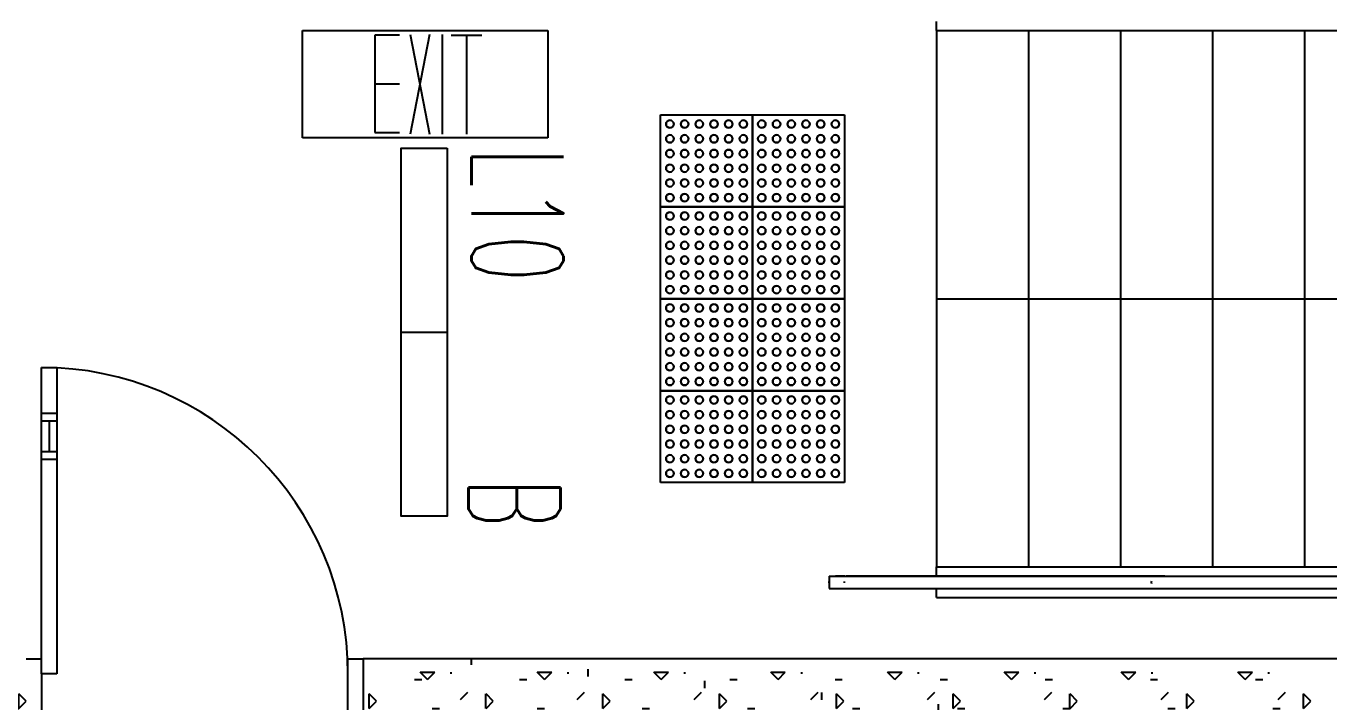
# Model space of a CAD drawing. Header units: millimetres. Extents: x -92759 to 184353, y -15225 to 86714.
# Drawn here: x -52733 to -48483, y 76850 to 79056 of the extents above; entities that cross this region are included whole.
import ezdxf

# ---------------------------------------------------------------- set-up
doc = ezdxf.new("R2010")
doc.units = ezdxf.units.MM
for name, color, linetype in [('0-1', 9, 'Continuous'), ('0-L10 B', 1, 'Continuous'), ('A-_DOOR----_E-1', 8, 'Continuous'), ('A-_FURT----_E-1', 8, 'Continuous'), ('A-_GENM----_M', 9, 'Continuous'), ('A-_HANR----_E1', 8, 'Continuous'), ('A-_HANR----_E3', 8, 'Continuous'), ('A-_HANR----_E6', 8, 'Continuous'), ('A-_WALL----_E', 8, 'Continuous'), ('A-_WALL----_H-1', 9, 'Continuous'), ('E-legend', 1, 'Continuous'), ('S-_STRC----_E', 8, 'Continuous')]:
    doc.layers.add(name, color=color, linetype=linetype)
for name, color, linetype, true_color in [('A-_DETA----_ED-2', 1, 'Continuous', 0xff0000), ('E-_LIGT----_E', 1, 'Continuous', 0xff0000), ('S-_STRC----_A', 7, 'Continuous', 0xa5a5a5)]:
    doc.layers.add(name, color=color, linetype=linetype, true_color=true_color)
doc.styles.add('T3', font='simplex.shx', dxfattribs={"width": 0.7, "height": 300})

# ---------------------------------------------------------------- blocks, each defined once
blk = doc.blocks.new('IDA - F - Single - Swing - VP1 - 1100L X 2200H -FTD-03 1HR VP-10487248-BLK8_RHH_1ST STOREY PLAN')
at = {"layer": 'A-_DOOR----_E-1'}
for p, q in [((-550, 100), (-500, 100)), ((-500, 100), (-500, -100)), ((500, 100), (550, 100)), ((500, -50.8), (500, 100)), ((450, -50.8), (500, -50.8)), ((450, -1050.8), (450, -50.8)), ((500, -50.8), (500, -1050.8)), ((-500, -100), (-550, -100)), ((550, -100), (500, -100)), ((450, -750.8), (500, -750.8)), ((450, -775.8), (500, -775.8)), ((475, -875.8), (475, -775.8)), ((450, -875.8), (500, -875.8)), ((450, -900.8), (500, -900.8)), ((500, -1050.8), (450, -1050.8))]:
    blk.add_line(p, q, dxfattribs=at)
blk.add_arc((500, -50.8), 1000, 180, 270, dxfattribs=at)
blk = doc.blocks.new('IDA - Exit Sign - IDA - Exit Sign - One Side-7541936-BLK8_RHH_1ST STOREY PLAN')
at = {"layer": 'A-_DETA----_ED-2'}
for p, q in [((-163.9, -115.1), (-163.9, -432.5)), ((-83.9, -115.1), (-163.9, -115.1)), ((-48.9, -112.8), (14, -437.8)), ((14, -112.8), (-48.9, -437.8)), ((55.1, -112.8), (55.1, -437.8)), ((185.1, -115.3), (85.1, -115.3)), ((135.1, -115.3), (135.1, -437.8)), ((-83.9, -275), (-163.9, -275)), ((-163.9, -432.5), (-83.9, -432.5))]:
    blk.add_line(p, q, dxfattribs=at)
at = {"layer": 'E-_LIGT----_E'}
for p, q in [((-400, -450), (-400, -100)), ((-400, -100), (400, -100)), ((400, -100), (400, -450)), ((400, -450), (-400, -450))]:
    blk.add_line(p, q, dxfattribs=at)
blk = doc.blocks.new('Railing - Railing-7711715-BLK8_RHH_1ST STOREY PLAN')
at = {"layer": 'A-_HANR----_E3'}
for p, q in [((5040.9, 4211.7), (7675.4, 4211.7)), ((5040.9, 4181.7), (5040.9, 4211.7)), ((7675.4, 4181.7), (7675.4, 4211.7)), ((5040.9, 4111.7), (5040.9, 4141.7)), ((7675.4, 4111.7), (7675.4, 4141.7)), ((5040.9, 4111.7), (7675.4, 4111.7))]:
    blk.add_line(p, q, dxfattribs=at)
blk = doc.blocks.new('Top Rail Type - Top Rail_Internal_-7711734-BLK8_RHH_1ST STOREY PLAN')
at = {"layer": 'A-_HANR----_E6'}
for p, q in [((4741.5, 4181.7), (4710.9, 4181.7)), ((5049.9, 4181.7), (4745.7, 4181.7)), ((5785.7, 4181.7), (5049.9, 4181.7)), ((4710.9, 4141.7), (4741.5, 4141.7)), ((4745.7, 4141.7), (5049.9, 4141.7)), ((5049.9, 4141.7), (5785.7, 4141.7))]:
    blk.add_line(p, q, dxfattribs=at)
at = {"layer": 'A-_HANR----_E6', "flags": 128}
blk.add_lwpolyline([(5741.8, 4165.6), (5741, 4161.7), (5741.8, 4157.8)], dxfattribs=at)
at = {"layer": 'A-_HANR----_E6'}
for points in [[(4691.1, 4159.4), (4691, 4160.2), (4690.9, 4161.7), (4691, 4163.3), (4691.1, 4164.1)], [(4741, 4159.6), (4740.9, 4160.3), (4740.9, 4161.7), (4740.9, 4163.1), (4741, 4163.8)]]:
    blk.add_open_spline(points, degree=3, dxfattribs=at)
blk = doc.blocks.new('Top Rail Type - Top Rail_Internal_-V4-BLK8_RHH_1ST STOREY PLAN')
at = {"layer": 'A-_HANR----_E6'}
for p, q in [((4690.9, 4181.7), (4690.9, 4141.7)), ((4690.9, 4181.7), (4740.9, 4181.7)), ((4740.9, 4181.7), (7675.4, 4181.7)), ((7675.4, 4141.7), (7675.4, 4181.7)), ((4690.9, 4141.7), (4740.9, 4141.7)), ((4740.9, 4141.7), (7675.4, 4141.7))]:
    blk.add_line(p, q, dxfattribs=at)
blk = doc.blocks.new('Railing - Railing-7713076-BLK8_RHH_1ST STOREY PLAN')
at = {"layer": 'A-_HANR----_E3'}
for p, q in [((5041, 6031.7), (5041, 6061.7)), ((5141, 6061.7), (7206.5, 6061.7)), ((7206.5, 6031.7), (7206.5, 6061.7)), ((5041, 5961.7), (5041, 5991.7)), ((5041, 5961.7), (7206.5, 5961.7)), ((7206.5, 5961.7), (7206.5, 5991.7))]:
    blk.add_line(p, q, dxfattribs=at)
blk = doc.blocks.new('IDA_Tactile_2_Rows - 2x4-7790566-BLK8_RHH_1ST STOREY PLAN')
at = {"layer": 'A-_GENM----_M'}
for p, q in [((0, 300), (0, 600)), ((0, 600), (300, 600)), ((300, 300), (300, 600)), ((300, 600), (600, 600)), ((300, 600), (300, 300)), ((600, 300), (600, 600)), ((600, 600), (900, 600)), ((600, 600), (600, 300)), ((900, 300), (900, 600)), ((900, 600), (1200, 600)), ((900, 600), (900, 300)), ((1200, 600), (1200, 300)), ((300, 300), (0, 300)), ((0, 0), (0, 300)), ((0, 300), (300, 300)), ((600, 300), (300, 300)), ((300, 0), (300, 300)), ((300, 300), (600, 300)), ((300, 300), (300, 0)), ((900, 300), (600, 300)), ((600, 0), (600, 300)), ((600, 300), (900, 300)), ((600, 300), (600, 0)), ((1200, 300), (900, 300)), ((900, 0), (900, 300)), ((900, 300), (1200, 300)), ((900, 300), (900, 0)), ((1200, 300), (1200, 0)), ((300, 0), (0, 0)), ((600, 0), (300, 0)), ((900, 0), (600, 0)), ((1200, 0), (900, 0))]:
    blk.add_line(p, q, dxfattribs=at)
for centre in [(30, 570), (30, 570), (78, 570), (78, 570), (126, 570), (126, 570), (174, 570), (174, 570), (222, 570), (222, 570), (270, 570), (270, 570), (330, 570), (330, 570), (378, 570), (378, 570), (426, 570), (426, 570), (474, 570), (474, 570), (522, 570), (522, 570), (570, 570), (570, 570), (630, 570), (630, 570), (678, 570), (678, 570), (726, 570), (726, 570), (774, 570), (774, 570), (822, 570), (822, 570), (870, 570), (870, 570), (930, 570), (930, 570), (978, 570), (978, 570), (1026, 570), (1026, 570), (1074, 570), (1074, 570), (1122, 570), (1122, 570), (1170, 570), (1170, 570), (30, 522), (30, 522), (78, 522), (78, 522), (126, 522), (126, 522), (174, 522), (174, 522), (222, 522), (222, 522), (270, 522), (270, 522), (330, 522), (330, 522), (378, 522), (378, 522), (426, 522), (426, 522), (474, 522), (474, 522), (522, 522), (522, 522), (570, 522), (570, 522), (630, 522), (630, 522), (678, 522), (678, 522), (726, 522), (726, 522), (774, 522), (774, 522), (822, 522), (822, 522), (870, 522), (870, 522), (930, 522), (930, 522), (978, 522), (978, 522), (1026, 522), (1026, 522), (1074, 522), (1074, 522), (1122, 522), (1122, 522), (1170, 522), (1170, 522), (30, 474), (30, 474), (78, 474), (78, 474), (126, 474), (126, 474), (174, 474), (174, 474), (222, 474), (222, 474), (270, 474), (270, 474), (330, 474), (330, 474), (378, 474), (378, 474), (426, 474), (426, 474), (474, 474), (474, 474), (522, 474), (522, 474), (570, 474), (570, 474), (630, 474), (630, 474), (678, 474), (678, 474), (726, 474), (726, 474), (774, 474), (774, 474), (822, 474), (822, 474), (870, 474), (870, 474), (930, 474), (930, 474), (978, 474), (978, 474), (1026, 474), (1026, 474), (1074, 474), (1074, 474), (1122, 474), (1122, 474), (1170, 474), (1170, 474), (30, 426), (30, 426), (78, 426), (78, 426), (126, 426), (126, 426), (174, 426), (174, 426), (222, 426), (222, 426), (270, 426), (270, 426), (330, 426), (330, 426), (378, 426), (378, 426), (426, 426), (426, 426), (474, 426), (474, 426), (522, 426), (522, 426), (570, 426), (570, 426), (630, 426), (630, 426), (678, 426), (678, 426), (726, 426), (726, 426), (774, 426), (774, 426), (822, 426), (822, 426), (870, 426), (870, 426), (930, 426), (930, 426), (978, 426), (978, 426), (1026, 426), (1026, 426), (1074, 426), (1074, 426), (1122, 426), (1122, 426), (1170, 426), (1170, 426), (30, 378), (30, 378), (78, 378), (78, 378), (126, 378), (126, 378), (174, 378), (174, 378), (222, 378), (222, 378), (270, 378), (270, 378), (330, 378), (330, 378), (378, 378), (378, 378), (426, 378), (426, 378), (474, 378), (474, 378), (522, 378), (522, 378), (570, 378), (570, 378), (630, 378), (630, 378), (678, 378), (678, 378), (726, 378), (726, 378), (774, 378), (774, 378), (822, 378), (822, 378), (870, 378), (870, 378), (930, 378), (930, 378), (978, 378), (978, 378), (1026, 378), (1026, 378), (1074, 378), (1074, 378), (1122, 378), (1122, 378), (1170, 378), (1170, 378), (30, 330), (30, 330), (78, 330), (78, 330), (126, 330), (126, 330), (174, 330), (174, 330), (222, 330), (222, 330), (270, 330), (270, 330), (330, 330), (330, 330), (378, 330), (378, 330), (426, 330), (426, 330), (474, 330), (474, 330), (522, 330), (522, 330), (570, 330), (570, 330), (630, 330), (630, 330), (678, 330), (678, 330), (726, 330), (726, 330), (774, 330), (774, 330), (822, 330), (822, 330), (870, 330), (870, 330), (930, 330), (930, 330), (978, 330), (978, 330), (1026, 330), (1026, 330), (1074, 330), (1074, 330), (1122, 330), (1122, 330), (1170, 330), (1170, 330), (30, 270), (30, 270), (78, 270), (78, 270), (126, 270), (126, 270), (174, 270), (174, 270), (222, 270), (222, 270), (270, 270), (270, 270), (330, 270), (330, 270), (378, 270), (378, 270), (426, 270), (426, 270), (474, 270), (474, 270), (522, 270), (522, 270), (570, 270), (570, 270), (630, 270), (630, 270), (678, 270), (678, 270), (726, 270), (726, 270), (774, 270), (774, 270), (822, 270), (822, 270), (870, 270), (870, 270), (930, 270), (930, 270), (978, 270), (978, 270), (1026, 270), (1026, 270), (1074, 270), (1074, 270), (1122, 270), (1122, 270), (1170, 270), (1170, 270), (30, 222), (30, 222), (78, 222), (78, 222), (126, 222), (126, 222), (174, 222), (174, 222), (222, 222), (222, 222), (270, 222), (270, 222), (330, 222), (330, 222), (378, 222), (378, 222), (426, 222), (426, 222), (474, 222), (474, 222), (522, 222), (522, 222), (570, 222), (570, 222), (630, 222), (630, 222), (678, 222), (678, 222), (726, 222), (726, 222), (774, 222), (774, 222), (822, 222), (822, 222), (870, 222), (870, 222), (930, 222), (930, 222), (978, 222), (978, 222), (1026, 222), (1026, 222), (1074, 222), (1074, 222), (1122, 222), (1122, 222), (1170, 222), (1170, 222), (30, 174), (30, 174), (78, 174), (78, 174), (126, 174), (126, 174), (174, 174), (174, 174), (222, 174), (222, 174), (270, 174), (270, 174), (330, 174), (330, 174), (378, 174), (378, 174), (426, 174), (426, 174), (474, 174), (474, 174), (522, 174), (522, 174), (570, 174), (570, 174), (630, 174), (630, 174), (678, 174), (678, 174), (726, 174), (726, 174), (774, 174), (774, 174), (822, 174), (822, 174), (870, 174), (870, 174), (930, 174), (930, 174), (978, 174), (978, 174), (1026, 174), (1026, 174), (1074, 174), (1074, 174), (1122, 174), (1122, 174), (1170, 174), (1170, 174), (30, 126), (30, 126), (78, 126), (78, 126), (126, 126), (126, 126), (174, 126), (174, 126), (222, 126), (222, 126), (270, 126), (270, 126), (330, 126), (330, 126), (378, 126), (378, 126), (426, 126), (426, 126), (474, 126), (474, 126), (522, 126), (522, 126), (570, 126), (570, 126), (630, 126), (630, 126), (678, 126), (678, 126), (726, 126), (726, 126), (774, 126), (774, 126), (822, 126), (822, 126), (870, 126), (870, 126), (930, 126), (930, 126), (978, 126), (978, 126), (1026, 126), (1026, 126), (1074, 126), (1074, 126), (1122, 126), (1122, 126), (1170, 126), (1170, 126), (30, 78), (30, 78), (78, 78), (78, 78), (126, 78), (126, 78), (174, 78), (174, 78), (222, 78), (222, 78), (270, 78), (270, 78), (330, 78), (330, 78), (378, 78), (378, 78), (426, 78), (426, 78), (474, 78), (474, 78), (522, 78), (522, 78), (570, 78), (570, 78), (630, 78), (630, 78), (678, 78), (678, 78), (726, 78), (726, 78), (774, 78), (774, 78), (822, 78), (822, 78), (870, 78), (870, 78), (930, 78), (930, 78), (978, 78), (978, 78), (1026, 78), (1026, 78), (1074, 78), (1074, 78), (1122, 78), (1122, 78), (1170, 78), (1170, 78), (30, 30), (30, 30), (78, 30), (78, 30), (126, 30), (126, 30), (174, 30), (174, 30), (222, 30), (222, 30), (270, 30), (270, 30), (330, 30), (330, 30), (378, 30), (378, 30), (426, 30), (426, 30), (474, 30), (474, 30), (522, 30), (522, 30), (570, 30), (570, 30), (630, 30), (630, 30), (678, 30), (678, 30), (726, 30), (726, 30), (774, 30), (774, 30), (822, 30), (822, 30), (870, 30), (870, 30), (930, 30), (930, 30), (978, 30), (978, 30), (1026, 30), (1026, 30), (1074, 30), (1074, 30), (1122, 30), (1122, 30), (1170, 30), (1170, 30)]:
    blk.add_circle(centre, 12.5, dxfattribs=at)
for centre, start, end in [((30, 570), 360, 180), ((30, 570), 180, 0), ((78, 570), 360, 180), ((78, 570), 180, 360), ((126, 570), 360, 180), ((126, 570), 180, 360), ((174, 570), 360, 180), ((174, 570), 180, 360), ((222, 570), 360, 180), ((222, 570), 180, 360), ((270, 570), 0, 180), ((270, 570), 180, 360), ((330, 570), 0, 180), ((330, 570), 180, 0), ((378, 570), 0, 180), ((378, 570), 180, 360), ((426, 570), 0, 180), ((426, 570), 180, 360), ((474, 570), 0, 180), ((474, 570), 180, 360), ((522, 570), 0, 180), ((522, 570), 180, 360), ((570, 570), 0, 180), ((570, 570), 180, 360), ((630, 570), 0, 180), ((630, 570), 180, 0), ((678, 570), 0, 180), ((678, 570), 180, 360), ((726, 570), 0, 180), ((726, 570), 180, 360), ((774, 570), 0, 180), ((774, 570), 180, 360), ((822, 570), 0, 180), ((822, 570), 180, 360), ((870, 570), 0, 180), ((870, 570), 180, 360), ((930, 570), 0, 180), ((930, 570), 180, 0), ((978, 570), 0, 180), ((978, 570), 180, 360), ((1026, 570), 0, 180), ((1026, 570), 180, 360), ((1074, 570), 0, 180), ((1074, 570), 180, 360), ((1122, 570), 0, 180), ((1122, 570), 180, 360), ((1170, 570), 0, 180), ((1170, 570), 180, 360), ((30, 522), 360, 180), ((30, 522), 180, 360), ((78, 522), 360, 180), ((78, 522), 180, 0), ((126, 522), 360, 180), ((126, 522), 180, 360), ((174, 522), 360, 180), ((174, 522), 180, 0), ((222, 522), 360, 180), ((222, 522), 180, 0), ((270, 522), 0, 180), ((270, 522), 180, 360), ((330, 522), 0, 180), ((330, 522), 180, 360), ((378, 522), 0, 180), ((378, 522), 180, 0), ((426, 522), 0, 180), ((426, 522), 180, 360), ((474, 522), 0, 180), ((474, 522), 180, 0), ((522, 522), 0, 180), ((522, 522), 180, 0), ((570, 522), 0, 180), ((570, 522), 180, 360), ((630, 522), 0, 180), ((630, 522), 180, 360), ((678, 522), 0, 180), ((678, 522), 180, 0), ((726, 522), 0, 180), ((726, 522), 180, 360), ((774, 522), 0, 180), ((774, 522), 180, 0), ((822, 522), 0, 180), ((822, 522), 180, 0), ((870, 522), 0, 180), ((870, 522), 180, 360), ((930, 522), 0, 180), ((930, 522), 180, 360), ((978, 522), 0, 180), ((978, 522), 180, 0), ((1026, 522), 0, 180), ((1026, 522), 180, 360), ((1074, 522), 0, 180), ((1074, 522), 180, 0), ((1122, 522), 0, 180), ((1122, 522), 180, 0), ((1170, 522), 0, 180), ((1170, 522), 180, 360), ((30, 474), 360, 180), ((30, 474), 180, 360), ((78, 474), 360, 180), ((78, 474), 180, 360), ((126, 474), 360, 180), ((126, 474), 180, 360), ((174, 474), 360, 180), ((174, 474), 180, 360), ((222, 474), 360, 180), ((222, 474), 180, 360), ((270, 474), 0, 180), ((270, 474), 180, 360), ((330, 474), 0, 180), ((330, 474), 180, 360), ((378, 474), 0, 180), ((378, 474), 180, 360), ((426, 474), 0, 180), ((426, 474), 180, 360), ((474, 474), 0, 180), ((474, 474), 180, 360), ((522, 474), 0, 180), ((522, 474), 180, 360), ((570, 474), 0, 180), ((570, 474), 180, 360), ((630, 474), 0, 180), ((630, 474), 180, 360), ((678, 474), 0, 180), ((678, 474), 180, 360), ((726, 474), 0, 180), ((726, 474), 180, 360), ((774, 474), 0, 180), ((774, 474), 180, 360), ((822, 474), 0, 180), ((822, 474), 180, 360), ((870, 474), 0, 180), ((870, 474), 180, 360), ((930, 474), 0, 180), ((930, 474), 180, 360), ((978, 474), 0, 180), ((978, 474), 180, 360), ((1026, 474), 0, 180), ((1026, 474), 180, 360), ((1074, 474), 0, 180), ((1074, 474), 180, 360), ((1122, 474), 0, 180), ((1122, 474), 180, 360), ((1170, 474), 0, 180), ((1170, 474), 180, 360), ((30, 426), 360, 180), ((30, 426), 180, 360), ((78, 426), 360, 180), ((78, 426), 180, 360), ((126, 426), 360, 180), ((126, 426), 180, 360), ((174, 426), 360, 180), ((174, 426), 180, 360), ((222, 426), 360, 180), ((222, 426), 180, 360), ((270, 426), 360, 180), ((270, 426), 180, 360), ((330, 426), 0, 180), ((330, 426), 180, 360), ((378, 426), 0, 180), ((378, 426), 180, 360), ((426, 426), 0, 180), ((426, 426), 180, 360), ((474, 426), 0, 180), ((474, 426), 180, 360), ((522, 426), 0, 180), ((522, 426), 180, 360), ((570, 426), 0, 180), ((570, 426), 180, 360), ((630, 426), 0, 180), ((630, 426), 180, 360), ((678, 426), 0, 180), ((678, 426), 180, 360), ((726, 426), 0, 180), ((726, 426), 180, 360), ((774, 426), 0, 180), ((774, 426), 180, 360), ((822, 426), 0, 180), ((822, 426), 180, 360), ((870, 426), 0, 180), ((870, 426), 180, 360), ((930, 426), 0, 180), ((930, 426), 180, 360), ((978, 426), 0, 180), ((978, 426), 180, 360), ((1026, 426), 0, 180), ((1026, 426), 180, 360), ((1074, 426), 0, 180), ((1074, 426), 180, 360), ((1122, 426), 0, 180), ((1122, 426), 180, 360), ((1170, 426), 0, 180), ((1170, 426), 180, 360), ((30, 378), 360, 180), ((78, 378), 360, 180), ((126, 378), 360, 180), ((174, 378), 360, 180), ((222, 378), 360, 180), ((270, 378), 360, 180), ((330, 378), 0, 180), ((378, 378), 0, 180), ((426, 378), 0, 180), ((474, 378), 0, 180), ((522, 378), 0, 180), ((570, 378), 0, 180), ((630, 378), 0, 180), ((678, 378), 0, 180), ((726, 378), 0, 180), ((774, 378), 0, 180), ((822, 378), 0, 180), ((870, 378), 0, 180), ((930, 378), 0, 180), ((978, 378), 0, 180), ((1026, 378), 0, 180), ((1074, 378), 0, 180), ((1122, 378), 0, 180), ((1170, 378), 0, 180), ((30, 378), 180, 360), ((30, 330), 360, 180), ((78, 378), 180, 360), ((78, 330), 360, 180), ((126, 378), 180, 360), ((126, 330), 360, 180), ((174, 378), 180, 360), ((174, 330), 360, 180), ((222, 378), 180, 360), ((222, 330), 360, 180), ((270, 378), 180, 360), ((270, 330), 0, 180), ((330, 378), 180, 360), ((330, 330), 0, 180), ((378, 378), 180, 360), ((378, 330), 0, 180), ((426, 378), 180, 360), ((426, 330), 0, 180), ((474, 378), 180, 360), ((474, 330), 0, 180), ((522, 378), 180, 360), ((522, 330), 0, 180), ((570, 378), 180, 360), ((570, 330), 0, 180), ((630, 378), 180, 360), ((630, 330), 0, 180), ((678, 378), 180, 360), ((678, 330), 0, 180), ((726, 378), 180, 360), ((726, 330), 0, 180), ((774, 378), 180, 360), ((774, 330), 0, 180), ((822, 378), 180, 360), ((822, 330), 0, 180), ((870, 378), 180, 360), ((870, 330), 0, 180), ((930, 378), 180, 360), ((930, 330), 0, 180), ((978, 378), 180, 360), ((978, 330), 0, 180), ((1026, 378), 180, 360), ((1026, 330), 0, 180), ((1074, 378), 180, 360), ((1074, 330), 0, 180), ((1122, 378), 180, 360), ((1122, 330), 0, 180), ((1170, 378), 180, 360), ((1170, 330), 0, 180), ((30, 330), 180, 360), ((78, 330), 180, 360), ((126, 330), 180, 360), ((174, 330), 180, 360), ((222, 330), 180, 360), ((270, 330), 180, 360), ((330, 330), 180, 360), ((378, 330), 180, 360), ((426, 330), 180, 360), ((474, 330), 180, 360), ((522, 330), 180, 360), ((570, 330), 180, 360), ((630, 330), 180, 360), ((678, 330), 180, 360), ((726, 330), 180, 360), ((774, 330), 180, 360), ((822, 330), 180, 360), ((870, 330), 180, 360), ((930, 330), 180, 360), ((978, 330), 180, 360), ((1026, 330), 180, 360), ((1074, 330), 180, 360), ((1122, 330), 180, 360), ((1170, 330), 180, 360), ((30, 270), 360, 180), ((30, 270), 180, 360), ((78, 270), 360, 180), ((78, 270), 180, 360), ((126, 270), 360, 180), ((126, 270), 180, 360), ((174, 270), 360, 180), ((174, 270), 180, 360), ((222, 270), 360, 180), ((222, 270), 180, 360), ((270, 270), 360, 180), ((270, 270), 180, 360), ((330, 270), 0, 180), ((330, 270), 180, 360), ((378, 270), 0, 180), ((378, 270), 180, 360), ((426, 270), 0, 180), ((426, 270), 180, 360), ((474, 270), 0, 180), ((474, 270), 180, 360), ((522, 270), 0, 180), ((522, 270), 180, 360), ((570, 270), 0, 180), ((570, 270), 180, 360), ((630, 270), 0, 180), ((630, 270), 180, 360), ((678, 270), 0, 180), ((678, 270), 180, 360), ((726, 270), 0, 180), ((726, 270), 180, 360), ((774, 270), 0, 180), ((774, 270), 180, 360), ((822, 270), 0, 180), ((822, 270), 180, 360), ((870, 270), 0, 180), ((870, 270), 180, 360), ((930, 270), 0, 180), ((930, 270), 180, 360), ((978, 270), 0, 180), ((978, 270), 180, 360), ((1026, 270), 0, 180), ((1026, 270), 180, 360), ((1074, 270), 0, 180), ((1074, 270), 180, 360), ((1122, 270), 0, 180), ((1122, 270), 180, 360), ((1170, 270), 0, 180), ((1170, 270), 180, 360), ((30, 222), 360, 180), ((30, 222), 180, 360), ((78, 222), 360, 180), ((78, 222), 180, 360), ((126, 222), 360, 180), ((126, 222), 180, 360), ((174, 222), 360, 180), ((174, 222), 180, 360), ((222, 222), 360, 180), ((222, 222), 180, 360), ((270, 222), 360, 180), ((270, 222), 180, 360), ((330, 222), 0, 180), ((330, 222), 180, 360), ((378, 222), 0, 180), ((378, 222), 180, 360), ((426, 222), 0, 180), ((426, 222), 180, 360), ((474, 222), 0, 180), ((474, 222), 180, 360), ((522, 222), 0, 180), ((522, 222), 180, 360), ((570, 222), 0, 180), ((570, 222), 180, 360), ((630, 222), 0, 180), ((630, 222), 180, 360), ((678, 222), 0, 180), ((678, 222), 180, 360), ((726, 222), 0, 180), ((726, 222), 180, 360), ((774, 222), 0, 180), ((774, 222), 180, 360), ((822, 222), 0, 180), ((822, 222), 180, 360), ((870, 222), 0, 180), ((870, 222), 180, 360), ((930, 222), 0, 180), ((930, 222), 180, 360), ((978, 222), 0, 180), ((978, 222), 180, 360), ((1026, 222), 0, 180), ((1026, 222), 180, 360), ((1074, 222), 0, 180), ((1074, 222), 180, 360), ((1122, 222), 0, 180), ((1122, 222), 180, 360), ((1170, 222), 0, 180), ((1170, 222), 180, 360), ((30, 174), 360, 180), ((30, 174), 180, 360), ((78, 174), 360, 180), ((78, 174), 180, 360), ((126, 174), 360, 180), ((126, 174), 180, 360), ((174, 174), 360, 180), ((174, 174), 180, 360), ((222, 174), 360, 180), ((222, 174), 180, 360), ((270, 174), 360, 180), ((270, 174), 180, 360), ((330, 174), 0, 180), ((330, 174), 180, 360), ((378, 174), 0, 180), ((378, 174), 180, 360), ((426, 174), 0, 180), ((426, 174), 180, 360), ((474, 174), 0, 180), ((474, 174), 180, 360), ((522, 174), 0, 180), ((522, 174), 180, 360), ((570, 174), 0, 180), ((570, 174), 180, 360), ((630, 174), 0, 180), ((630, 174), 180, 360), ((678, 174), 0, 180), ((678, 174), 180, 360), ((726, 174), 0, 180), ((726, 174), 180, 360), ((774, 174), 0, 180), ((774, 174), 180, 360), ((822, 174), 0, 180), ((822, 174), 180, 360), ((870, 174), 0, 180), ((870, 174), 180, 360), ((930, 174), 0, 180), ((930, 174), 180, 360), ((978, 174), 0, 180), ((978, 174), 180, 360), ((1026, 174), 0, 180), ((1026, 174), 180, 360), ((1074, 174), 0, 180), ((1074, 174), 180, 360), ((1122, 174), 0, 180), ((1122, 174), 180, 360), ((1170, 174), 0, 180), ((1170, 174), 180, 360), ((30, 126), 360, 180), ((78, 126), 360, 180), ((126, 126), 360, 180), ((174, 126), 360, 180), ((222, 126), 360, 180), ((270, 126), 360, 180), ((330, 126), 0, 180), ((378, 126), 0, 180), ((426, 126), 0, 180), ((474, 126), 0, 180), ((522, 126), 0, 180), ((570, 126), 0, 180), ((630, 126), 0, 180), ((678, 126), 0, 180), ((726, 126), 0, 180), ((774, 126), 0, 180), ((822, 126), 0, 180), ((870, 126), 0, 180), ((930, 126), 0, 180), ((978, 126), 0, 180), ((1026, 126), 0, 180), ((1074, 126), 0, 180), ((1122, 126), 0, 180), ((1170, 126), 0, 180), ((30, 126), 180, 360), ((30, 78), 360, 180), ((78, 126), 180, 360), ((78, 78), 360, 180), ((126, 126), 180, 360), ((126, 78), 360, 180), ((174, 126), 180, 360), ((174, 78), 360, 180), ((222, 126), 180, 360), ((222, 78), 360, 180), ((270, 126), 180, 360), ((270, 78), 0, 180), ((330, 126), 180, 360), ((330, 78), 0, 180), ((378, 126), 180, 360), ((378, 78), 0, 180), ((426, 126), 180, 360), ((426, 78), 0, 180), ((474, 126), 180, 360), ((474, 78), 0, 180), ((522, 126), 180, 360), ((522, 78), 0, 180), ((570, 126), 180, 360), ((570, 78), 0, 180), ((630, 126), 180, 360), ((630, 78), 0, 180), ((678, 126), 180, 360), ((678, 78), 0, 180), ((726, 126), 180, 360), ((726, 78), 0, 180), ((774, 126), 180, 360), ((774, 78), 0, 180), ((822, 126), 180, 360), ((822, 78), 0, 180), ((870, 126), 180, 360), ((870, 78), 0, 180), ((930, 126), 180, 360), ((930, 78), 0, 180), ((978, 126), 180, 360), ((978, 78), 0, 180), ((1026, 126), 180, 360), ((1026, 78), 0, 180), ((1074, 126), 180, 360), ((1074, 78), 0, 180), ((1122, 126), 180, 360), ((1122, 78), 0, 180), ((1170, 126), 180, 360), ((1170, 78), 0, 180), ((30, 78), 180, 360), ((30, 30), 360, 180), ((78, 78), 180, 360), ((78, 30), 360, 180), ((126, 78), 180, 360), ((126, 30), 360, 180), ((174, 78), 180, 360), ((174, 30), 360, 180), ((222, 78), 180, 360), ((222, 30), 360, 180), ((270, 78), 180, 360), ((270, 30), 360, 180), ((330, 78), 180, 360), ((330, 30), 0, 180), ((378, 78), 180, 360), ((378, 30), 0, 180), ((426, 78), 180, 360), ((426, 30), 0, 180), ((474, 78), 180, 360), ((474, 30), 0, 180), ((522, 78), 180, 360), ((522, 30), 0, 180), ((570, 78), 180, 360), ((570, 30), 0, 180), ((630, 78), 180, 360), ((630, 30), 0, 180), ((678, 78), 180, 360), ((678, 30), 0, 180), ((726, 78), 180, 360), ((726, 30), 0, 180), ((774, 78), 180, 360), ((774, 30), 0, 180), ((822, 78), 180, 360), ((822, 30), 0, 180), ((870, 78), 180, 360), ((870, 30), 0, 180), ((930, 78), 180, 360), ((930, 30), 0, 180), ((978, 78), 180, 360), ((978, 30), 0, 180), ((1026, 78), 180, 360), ((1026, 30), 0, 180), ((1074, 78), 180, 360), ((1074, 30), 0, 180), ((1122, 78), 180, 360), ((1122, 30), 0, 180), ((1170, 78), 180, 360), ((1170, 30), 0, 180), ((30, 30), 180, 360), ((78, 30), 180, 360), ((126, 30), 180, 360), ((174, 30), 180, 360), ((222, 30), 180, 360), ((270, 30), 180, 360), ((330, 30), 180, 360), ((378, 30), 180, 360), ((426, 30), 180, 360), ((474, 30), 180, 360), ((522, 30), 180, 360), ((570, 30), 180, 360), ((630, 30), 180, 360), ((678, 30), 180, 360), ((726, 30), 180, 360), ((774, 30), 180, 360), ((822, 30), 180, 360), ((870, 30), 180, 360), ((930, 30), 180, 360), ((978, 30), 180, 360), ((1026, 30), 180, 360), ((1074, 30), 180, 360), ((1122, 30), 180, 360), ((1170, 30), 180, 360)]:
    blk.add_arc(centre, 12.5, start, end, dxfattribs=at)
blk = doc.blocks.new('A$Cb2bf8f38')
at = {"layer": 'A-_WALL----_H-1'}
h = blk.add_hatch(dxfattribs=at)
h.set_pattern_fill('FP_2', color=256, style=0, pattern_type=2)
h.set_pattern_definition([(0, (-11870.95, 40538.3), (381, 381), [47.625, -333.375]), (90, (-11870.95, 40538.3), (-381, 381), [47.625, -333.375]), (135, (-11823.33, 40538.3), (-381.0004, 3e-14), [67.352, -471.463]), (0, (-11823.33, 40752.6), (381, 381), [47.625, -333.375]), (45, (-11799.5, 40728.8), (0, 381.0004), [33.676, -505.139]), (135, (-11799.5, 40728.8), (-381.0004, 3e-14), [33.676, -505.139]), (0, (-11680.45, 40847.85), (381, 381), [67.352, -313.648]), (45, (-11680.45, 40847.85), (0, 381.0004), [47.625, -491.19]), (135, (-11613.1, 40847.85), (-381.0004, 3e-14), [47.625, -491.19]), (90, (-11609, 40633.54), (-381, 381), [47.625, -333.375]), (45, (-11609, 40633.54), (0, 381.0004), [33.676, -505.139]), (135, (-11585.2, 40657.35), (-381.0004, 3e-14), [33.676, -505.139]), (0, (-11823.33, 40633.54), (381, 381), [23.812, -319.087]), (0, (-11537.58, 40728.8), (381, 381), [23.812, -319.087]), (90, (-11656.64, 40776.4), (-381, 381), [23.812, -319.087]), (135, (-11609, 40562.1), (-381.0004, 3e-14), [33.676, -505.139]), (135, (-11775.7, 40824.04), (-381.0004, 3e-14), [33.676, -505.139]), (45, (-11692.36, 40663.3), (0, 381.0004), [33.676, -505.139]), (90, (-11740, 40585.9), (-381, 381), [5.953, -375.047]), (90, (-11722.12, 40746.65), (-381, 381), [5.953, -375.047]), (90, (-11543.53, 40812.13), (-381, 381), [5.953, -375.047]), (90, (-11537.58, 40609.73), (-381, 381), [5.953, -375.047])])
h.paths.add_polyline_path([(-2650, 44250), (-2650, 44450), (-8700, 44450), (-8700, 44250), (-2800, 44250)])
h.paths.add_polyline_path([(-9900, 44250), (-9800, 44250), (-9800, 44450), (-9900, 44450), (-9900, 44329.8)])
at = {"layer": 'A-_WALL----_E'}
for p, q in [((-2850, 44450), (-8700, 44450)), ((-8700, 44450), (-8700, 44250))]:
    blk.add_line(p, q, dxfattribs=at)
at = {"layer": 'S-_STRC----_A'}
for p, q in [((-6830, 45625), (-6530, 45625)), ((-6530, 45625), (-6230, 45625)), ((-6230, 45625), (-5930, 45625)), ((-5930, 45625), (-5630, 45625)), ((-5630, 45625), (-5330, 45625))]:
    blk.add_line(p, q, dxfattribs=at)
at = {"layer": 'S-_STRC----_E'}
for p, q in [((-6830, 46500), (-6830, 44750)), ((-6530, 46500), (-6530, 44750)), ((-6230, 46500), (-6230, 44750)), ((-5930, 46500), (-5930, 44750)), ((-5630, 46500), (-5630, 44750))]:
    blk.add_line(p, q, dxfattribs=at)
at = {"layer": 'A-_DOOR----_E-1', "rotation": 180}
blk.add_blockref('IDA - F - Single - Swing - VP1 - 1100L X 2200H -FTD-03 1HR VP-10487248-BLK8_RHH_1ST STOREY PLAN', (-9250, 44350), dxfattribs=at)
at = {"layer": 'A-_FURT----_E-1'}
blk.add_blockref('IDA - Exit Sign - IDA - Exit Sign - One Side-7541936-BLK8_RHH_1ST STOREY PLAN', (-8498.3, 46600), dxfattribs=at)
at = {"layer": 'A-_GENM----_M', "rotation": 89.99999999999908}
blk.add_blockref('IDA_Tactile_2_Rows - 2x4-7790566-BLK8_RHH_1ST STOREY PLAN', (-7130, 45025), dxfattribs=at)
at = {"layer": 'A-_HANR----_E1'}
for name in ['Railing - Railing-7713076-BLK8_RHH_1ST STOREY PLAN', 'Railing - Railing-7711715-BLK8_RHH_1ST STOREY PLAN']:
    blk.add_blockref(name, (-11871, 40538.3), dxfattribs=at)
at = {"layer": 'A-_HANR----_E6'}
for name in ['Top Rail Type - Top Rail_Internal_-7711734-BLK8_RHH_1ST STOREY PLAN', 'Top Rail Type - Top Rail_Internal_-V4-BLK8_RHH_1ST STOREY PLAN']:
    blk.add_blockref(name, (-11871, 40538.3), dxfattribs=at)
blk = doc.blocks.new('L10B')
at = {"layer": 'E-legend', "lineweight": 25}
blk.add_line((-158319.9, -71882.7), (-158319.9, -71732.7), dxfattribs=at)
at = {"layer": 'E-legend', "linetype": 'Continuous', "lineweight": 25}
blk.add_lwpolyline([(-158919.9, -71732.7), (-157719.9, -71732.7), (-157719.9, -71882.7), (-158919.9, -71882.7)], close=True, dxfattribs=at)
at = {"layer": 'E-legend', "linetype": 'Continuous', "lineweight": 25, "style": 'T3', "width": 0.6}
for s, p in [('L10', (-158923.2, -71653)), ('B', (-157843.6, -71662.6))]:
    blk.add_text(s, height=300, dxfattribs=at).set_placement(p)
blk = doc.blocks.new('EL_B8_L1_R4')
at = {"layer": '0-L10 B', "rotation": 270}
blk.add_blockref('L10B', (74098.7, -153362.3), dxfattribs=at)

msp = doc.modelspace()

# ---------------------------------------------------------------- block references
at = {"layer": '0-1'}
msp.add_blockref('A$Cb2bf8f38', (-42933, 32541.2), dxfattribs=at)

# ---------------------------------------------------------------- next in the draw order: block references
at = {"color": 0}
msp.add_blockref('EL_B8_L1_R4', (-53725.9, 73099.6), dxfattribs=at)

doc.saveas('drawing.dxf')
